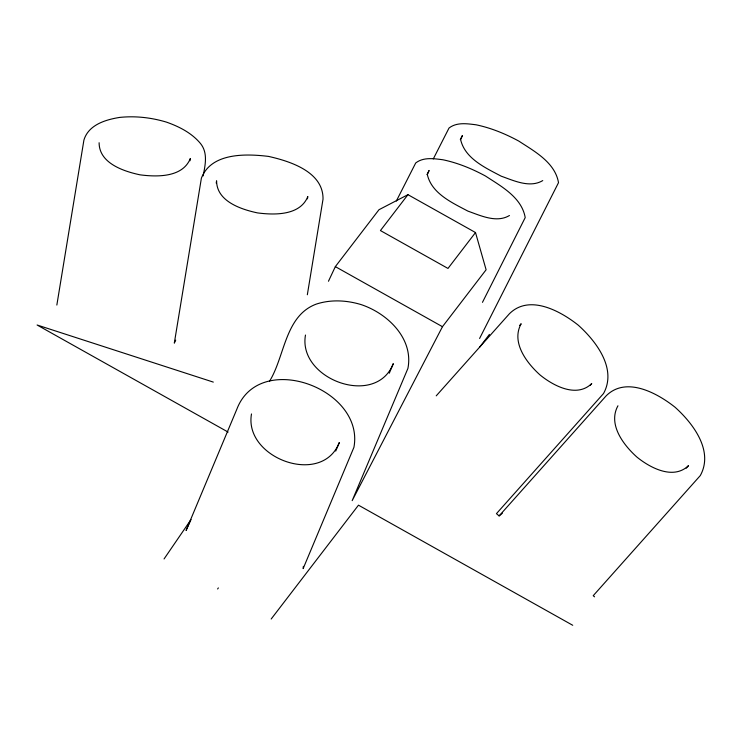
<?xml version="1.0" encoding="UTF-8"?>
<svg xmlns="http://www.w3.org/2000/svg" width="742" height="742" viewBox="0 0 742 742"><rect width="100%" height="100%" fill="white"/><g stroke="black" fill="none" stroke-linecap="round" stroke-linejoin="round"><path stroke-width="1.11" d="M251.492 413.953C243.58 458.046 321.88 487.04 339.289 442.566L335.727 451.071M305.481 335.041C297.57 379.134 375.869 408.137 393.279 363.654L389.272 373.226M303.33 566.378L303.153 568.604L353.925 447.333C364.832 388.864 259.505 349.705 236.856 409.176L186.084 530.456L191.056 519.502L164.056 558.958M56.846 305.055L83.911 140.099C88.446 124.786 105.67 119.629 119.777 117.403C135.536 115.78 151.414 117.579 166.551 122.152C179.304 126.669 191.77 132.994 200.544 143.577C208.103 152.991 205.228 165.141 203.123 175.919M189.971 160.773L190.342 158.5C182.662 177.551 157.165 177.069 140.006 174.824C123.413 171.291 99.094 163.157 99.113 142.733M216.219 183.079L216.59 180.798C216.562 201.23 240.89 209.365 257.483 212.898C274.642 215.143 300.139 215.625 307.819 196.574L307.438 198.847M307.336 294.76L323.02 199.199C323.521 171.894 290.215 161.264 268.502 156.404C245.936 153.659 211.238 152.574 201.388 178.173L174.314 343.129L175.706 340.133M269.476 381.332C284.9 356.54 284.77 315.99 316.12 304.155C330.691 299.36 346.301 300.176 360.881 304.517C387.296 313.18 413.776 338.389 407.915 368.422L352.172 500.655L442.464 326.693L486.112 269.773L475.511 232.543L407.952 194.673L378.986 209.708L335.338 266.628L328.465 281.246M617.947 405.781C607.707 424.322 623.363 444.903 636.868 457.044C650.363 468.007 673.486 480.176 688.53 465.614L686.22 468.211M396.311 201.082L415.715 162.962C423.478 156.952 433.81 158.612 442.853 159.753C457.833 162.878 472.042 168.749 485.472 176.012C501.175 186.288 521.774 197.4 525.206 217.601L482.467 302.337M433.291 158.936L449.021 128.032C456.784 122.013 467.108 123.682 476.151 124.814C491.13 127.949 505.348 133.81 518.769 141.073C534.472 151.349 555.081 162.47 558.513 182.671L479.592 338.482M427.012 174.593L429.108 170.475L427.327 174.537C431.575 193.504 452.258 202.816 467.942 211.127C480.705 215.634 496.556 223.231 509.448 215.514M460.309 139.654L462.405 135.536L460.634 139.598C464.882 158.565 485.556 167.877 501.249 176.197C514.011 180.696 529.862 188.292 542.754 180.584M217.619 588.99L218.361 587.896M407.952 194.673L380.433 230.567L447.983 268.437L475.511 232.543M271.182 619.014L358.479 505.172L572.731 625.283M479.573 347.256L489.423 334.401M436.222 395.848L509.402 313.764C529.296 293.943 560.377 310.972 578.278 325.191C596.28 341.385 617.159 368.82 603.515 393.548L496.444 513.649L499.116 515.913L502.334 513.241M519.623 325.469L521.162 323.735C510.932 342.285 526.588 362.857 540.093 374.998C553.578 385.961 576.701 398.139 591.745 383.568L590.205 385.302M499.116 515.913L606.186 395.811C626.081 375.99 657.152 393.019 675.062 407.237C693.065 423.422 713.943 450.867 700.29 475.585L593.22 595.696L594.555 596.828M213.306 382.102L37.1 324.996L228.109 432.085M335.338 266.628L442.464 326.693"/></g></svg>
